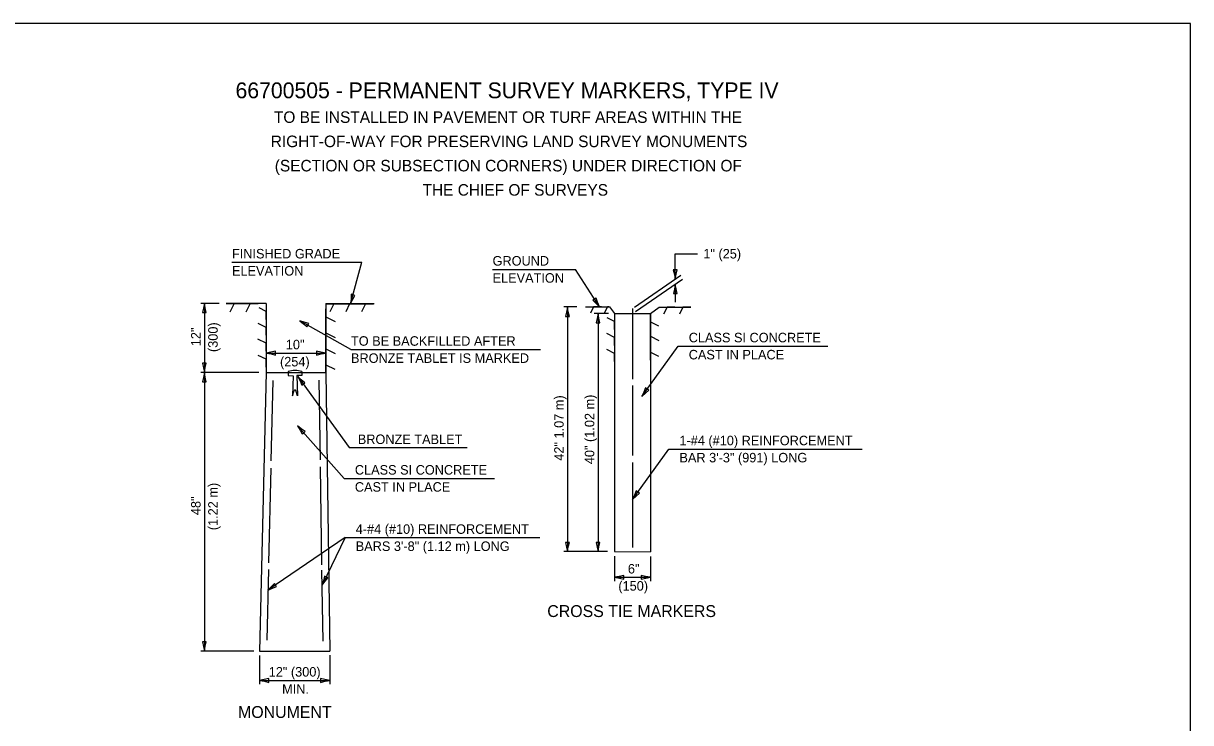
# Model space of a CAD drawing. Extents: x 2262270 to 2262900, y -3123428 to -3123028.
# Drawn here: x 2262570.3 to 2262900.2, y -3123225.5 to -3123027.9 of the extents above; entities that cross this region are included whole.
import ezdxf

# ---------------------------------------------------------------- set-up
doc = ezdxf.new("R2010")
doc.units = 0
for name, color, linetype in [('Default', 7, 'Continuous'), ('RD_Pr_Roadway_Dimensions', 7, 'Continuous'), ('RD_Pr_Roadway_Items', 7, 'Continuous'), ('RD_Pr_Roadway_Notes', 7, 'Continuous'), ('STG_Traffic_Control', 7, 'Continuous')]:
    doc.layers.add(name, color=color, linetype=linetype)

msp = doc.modelspace()

# ---------------------------------------------------------------- linework, layer by layer
at = {"layer": 'Default'}
msp.add_lwpolyline([(2262270.2, -3123427.93), (2262900.2, -3123427.93), (2262900.2, -3123027.93), (2262270.2, -3123027.93)], close=True, dxfattribs=at)
at = {"layer": 'RD_Pr_Roadway_Dimensions'}
for p, q in [((2262754.51, -3123100.17), (2262754.51, -3123093.02)), ((2262754.51, -3123093.02), (2262760.87, -3123093.02)), ((2262743.02, -3123108.11), (2262756.13, -3123099.06)), ((2262743.34, -3123109.34), (2262756.6, -3123100.18)), ((2262754.54, -3123101.63), (2262754.54, -3123106.67)), ((2262625.65, -3123107.06), (2262620.41, -3123107.06)), ((2262621.46, -3123107.03), (2262621.46, -3123126.59)), ((2262726.73, -3123108.07), (2262723.02, -3123108.07)), ((2262724.07, -3123108.17), (2262724.07, -3123177.21)), ((2262735.65, -3123109.91), (2262731.66, -3123109.91)), ((2262732.71, -3123109.91), (2262732.71, -3123177.21)), ((2262638.95, -3123121.11), (2262655.75, -3123121.11)), ((2262636.82, -3123126.59), (2262620.41, -3123126.59)), ((2262621.46, -3123126.59), (2262621.46, -3123205.3)), ((2262735.36, -3123177.21), (2262723.02, -3123177.21)), ((2262737.38, -3123178.5), (2262737.38, -3123185.52)), ((2262747.51, -3123178.56), (2262747.51, -3123185.52)), ((2262737.38, -3123184.47), (2262747.51, -3123184.47)), ((2262635.42, -3123205.3), (2262620.41, -3123205.3)), ((2262637.03, -3123206.57), (2262637.03, -3123214.65)), ((2262656.91, -3123206.45), (2262656.91, -3123214.65)), ((2262637.03, -3123213.6), (2262656.91, -3123213.6))]:
    msp.add_line(p, q, dxfattribs=at)
for points in [[(2262755.06, -3123097.56), (2262754.51, -3123097.56), (2262753.97, -3123097.56), (2262754.29, -3123098.86), (2262754.51, -3123100.17), (2262754.77, -3123098.78)], [(2262754, -3123104.24), (2262754.54, -3123104.24), (2262755.09, -3123104.24), (2262754.77, -3123102.94), (2262754.54, -3123101.63), (2262754.29, -3123103.02)], [(2262620.91, -3123109.64), (2262621.46, -3123109.64), (2262622.01, -3123109.64), (2262621.69, -3123108.33), (2262621.46, -3123107.03), (2262621.21, -3123108.42)], [(2262723.52, -3123110.78), (2262724.07, -3123110.78), (2262724.61, -3123110.78), (2262724.29, -3123109.47), (2262724.07, -3123108.17), (2262723.81, -3123109.56)], [(2262732.16, -3123112.52), (2262732.71, -3123112.52), (2262733.26, -3123112.52), (2262732.94, -3123111.21), (2262732.71, -3123109.91), (2262732.46, -3123111.3)], [(2262641.56, -3123121.65), (2262641.57, -3123121.11), (2262641.57, -3123120.56), (2262640.26, -3123120.88), (2262638.95, -3123121.11), (2262640.35, -3123121.36)], [(2262653.14, -3123120.56), (2262653.14, -3123121.11), (2262653.14, -3123121.65), (2262654.45, -3123121.33), (2262655.75, -3123121.11), (2262654.36, -3123120.86)], [(2262622.01, -3123123.97), (2262621.46, -3123123.97), (2262620.91, -3123123.97), (2262621.23, -3123125.28), (2262621.46, -3123126.59), (2262621.71, -3123125.19)], [(2262620.91, -3123129.2), (2262621.46, -3123129.2), (2262622.01, -3123129.2), (2262621.69, -3123127.89), (2262621.46, -3123126.59), (2262621.21, -3123127.98)], [(2262724.61, -3123174.6), (2262724.07, -3123174.6), (2262723.52, -3123174.6), (2262723.84, -3123175.91), (2262724.07, -3123177.21), (2262724.32, -3123175.82)], [(2262733.26, -3123174.6), (2262732.71, -3123174.6), (2262732.16, -3123174.6), (2262732.49, -3123175.91), (2262732.71, -3123177.21), (2262732.96, -3123175.82)], [(2262739.99, -3123185.02), (2262739.99, -3123184.47), (2262739.99, -3123183.92), (2262738.68, -3123184.24), (2262737.38, -3123184.47), (2262738.77, -3123184.72)], [(2262744.9, -3123183.92), (2262744.9, -3123184.47), (2262744.9, -3123185.02), (2262746.21, -3123184.69), (2262747.51, -3123184.47), (2262746.12, -3123184.22)], [(2262622.01, -3123202.69), (2262621.46, -3123202.69), (2262620.91, -3123202.69), (2262621.23, -3123204), (2262621.46, -3123205.3), (2262621.71, -3123203.91)], [(2262639.64, -3123214.15), (2262639.64, -3123213.6), (2262639.64, -3123213.05), (2262638.33, -3123213.37), (2262637.03, -3123213.6), (2262638.42, -3123213.85)], [(2262654.3, -3123213.05), (2262654.3, -3123213.6), (2262654.3, -3123214.15), (2262655.6, -3123213.82), (2262656.91, -3123213.6), (2262655.52, -3123213.35)]]:
    msp.add_lwpolyline(points, close=True, dxfattribs=at)
at = {"layer": 'RD_Pr_Roadway_Items'}
for p, q in [((2262638.88, -3123107.06), (2262627.61, -3123107.06)), ((2262638.88, -3123107.06), (2262638.88, -3123126.59)), ((2262655.75, -3123107.07), (2262655.75, -3123126.65)), ((2262669.45, -3123107.19), (2262655.75, -3123107.19)), ((2262729.2, -3123108.07), (2262735.91, -3123108.07)), ((2262735.91, -3123108.07), (2262737.38, -3123109.91)), ((2262742.44, -3123108.52), (2262742.44, -3123128.5)), ((2262747.51, -3123109.95), (2262749.95, -3123108.11)), ((2262749.95, -3123108.11), (2262757.09, -3123108.11)), ((2262737.38, -3123109.91), (2262737.38, -3123177.21)), ((2262737.38, -3123109.91), (2262747.51, -3123109.91)), ((2262747.51, -3123109.95), (2262747.51, -3123177.26)), ((2262638.88, -3123126.59), (2262637.03, -3123205.3)), ((2262639.01, -3123126.59), (2262655.75, -3123126.59)), ((2262655.75, -3123126.65), (2262656.91, -3123205.37)), ((2262640.8, -3123128.82), (2262640.27, -3123151.58)), ((2262646.36, -3123133.17), (2262646.83, -3123131.72)), ((2262647.8, -3123133.16), (2262647.34, -3123131.71)), ((2262653.81, -3123128.77), (2262654.15, -3123151.27)), ((2262742.44, -3123130.28), (2262742.44, -3123150.08)), ((2262640.22, -3123153.58), (2262639.59, -3123180.36)), ((2262654.18, -3123153.24), (2262654.58, -3123180.95)), ((2262742.44, -3123151.98), (2262742.44, -3123176.07)), ((2262737.38, -3123177.21), (2262747.51, -3123177.26)), ((2262639.55, -3123182.22), (2262639.07, -3123202.26)), ((2262654.6, -3123182.46), (2262654.9, -3123202.53)), ((2262637.03, -3123205.3), (2262656.91, -3123205.3))]:
    msp.add_line(p, q, dxfattribs=at)
for points in [[(2262627.61, -3123107.06), (2262632.12, -3123107.06), (2262629.86, -3123107.06), (2262628.63, -3123109.52)], [(2262632.12, -3123107.06), (2262636.63, -3123107.06), (2262634.37, -3123107.06), (2262633.15, -3123109.5)], [(2262638.88, -3123107.06), (2262638.88, -3123111.57), (2262638.88, -3123109.31), (2262636.91, -3123108.33)], [(2262655.75, -3123107.19), (2262660.27, -3123107.19), (2262658.01, -3123107.19), (2262656.88, -3123109.46)], [(2262655.75, -3123113.12), (2262655.75, -3123108.6), (2262655.75, -3123110.86), (2262658.41, -3123112.19)], [(2262660.27, -3123107.19), (2262664.78, -3123107.19), (2262662.52, -3123107.19), (2262661.41, -3123109.42)], [(2262664.78, -3123107.19), (2262669.29, -3123107.19), (2262667.04, -3123107.19), (2262665.89, -3123109.48)], [(2262729.2, -3123108.07), (2262733.71, -3123108.07), (2262731.45, -3123108.07), (2262730.57, -3123109.85)], [(2262735.89, -3123108.07), (2262735.35, -3123108.07), (2262734.46, -3123109.86)], [(2262749.95, -3123108.11), (2262754.46, -3123108.11), (2262752.21, -3123108.11), (2262751.23, -3123110.07)], [(2262754.46, -3123108.11), (2262758.98, -3123108.11), (2262756.72, -3123108.11), (2262755.72, -3123110.12)], [(2262638.88, -3123111.57), (2262638.88, -3123116.08), (2262638.88, -3123113.83), (2262636.67, -3123112.72)], [(2262737.38, -3123109.91), (2262737.38, -3123114.42), (2262737.38, -3123112.17), (2262735.27, -3123111.11)], [(2262747.51, -3123114.49), (2262747.51, -3123109.97), (2262747.51, -3123112.23), (2262749.78, -3123113.36)], [(2262655.75, -3123117.63), (2262655.75, -3123113.12), (2262655.75, -3123115.37), (2262658.38, -3123116.68)], [(2262737.38, -3123114.42), (2262737.38, -3123118.94), (2262737.38, -3123116.68), (2262735.24, -3123115.61)], [(2262747.51, -3123118.6), (2262747.51, -3123114.08), (2262747.51, -3123116.34), (2262749.87, -3123117.52)], [(2262638.88, -3123116.08), (2262638.88, -3123120.6), (2262638.88, -3123118.34), (2262636.59, -3123117.19)], [(2262655.75, -3123122.14), (2262655.75, -3123117.63), (2262655.75, -3123119.88), (2262658.45, -3123121.23)], [(2262747.51, -3123123.11), (2262747.51, -3123118.6), (2262747.51, -3123120.85), (2262749.81, -3123122.01)], [(2262638.88, -3123120.6), (2262638.88, -3123125.11), (2262638.88, -3123122.85), (2262636.66, -3123121.74)], [(2262737.38, -3123118.94), (2262737.38, -3123123.45), (2262737.38, -3123121.19), (2262735.18, -3123120.09)], [(2262655.75, -3123126.65), (2262655.75, -3123122.14), (2262655.75, -3123124.4), (2262658.34, -3123125.68)], [(2262645.16, -3123126.34), (2262645.14, -3123127.48), (2262646.59, -3123127.49), (2262646.36, -3123133.17)], [(2262649.01, -3123126.33), (2262649.03, -3123127.47), (2262647.58, -3123127.48), (2262647.8, -3123133.16)]]:
    msp.add_lwpolyline(points, dxfattribs=at)
for centre, radius, start, end in [((2262647.1, -3123132.5), 6.46, 72.8039, 107.4945), ((2262647.08, -3123131.83), 0.276, 25.3314, 155.6279)]:
    msp.add_arc(centre, radius, start, end, dxfattribs=at)
at = {"layer": 'RD_Pr_Roadway_Notes'}
for p, q in [((2262629.26, -3123095.43), (2262665.92, -3123095.43)), ((2262662.8, -3123107.17), (2262665.92, -3123095.43)), ((2262702.91, -3123097.45), (2262726.32, -3123097.45)), ((2262733.13, -3123108.03), (2262726.32, -3123097.45)), ((2262662.89, -3123120.11), (2262648.4, -3123111.95)), ((2262662.89, -3123120.11), (2262716.44, -3123120.11)), ((2262745.07, -3123133.39), (2262755.35, -3123119.13)), ((2262755.35, -3123119.13), (2262797.66, -3123119.13)), ((2262647.91, -3123127.7), (2262662.36, -3123147.77)), ((2262660.99, -3123156.51), (2262647.82, -3123141.65)), ((2262662.36, -3123147.77), (2262695.73, -3123147.77)), ((2262742.45, -3123162.48), (2262752.73, -3123148.23)), ((2262752.73, -3123148.23), (2262807.35, -3123148.23)), ((2262660.99, -3123156.51), (2262703.47, -3123156.51)), ((2262661.24, -3123173.26), (2262639.41, -3123188.11)), ((2262661.24, -3123173.26), (2262654.77, -3123186.71)), ((2262661.24, -3123173.26), (2262716.25, -3123173.26))]:
    msp.add_line(p, q, dxfattribs=at)
for points in [[(2262664, -3123104.79), (2262663.47, -3123104.64), (2262662.94, -3123104.5), (2262662.91, -3123105.85), (2262662.8, -3123107.17), (2262663.4, -3123105.89)], [(2262732.17, -3123105.54), (2262731.71, -3123105.83), (2262731.25, -3123106.13), (2262732.23, -3123107.06), (2262733.13, -3123108.03), (2262732.58, -3123106.72)], [(2262650.41, -3123113.71), (2262650.68, -3123113.23), (2262650.95, -3123112.75), (2262649.65, -3123112.39), (2262648.4, -3123111.95), (2262649.49, -3123112.85)], [(2262649, -3123130.14), (2262649.44, -3123129.82), (2262649.88, -3123129.5), (2262648.86, -3123128.63), (2262647.91, -3123127.7), (2262648.52, -3123128.98)], [(2262747.04, -3123131.59), (2262746.6, -3123131.27), (2262746.15, -3123130.95), (2262745.65, -3123132.19), (2262745.07, -3123133.39), (2262746.09, -3123132.4)], [(2262649.14, -3123143.96), (2262649.55, -3123143.6), (2262649.96, -3123143.24), (2262648.86, -3123142.47), (2262647.82, -3123141.65), (2262648.56, -3123142.86)], [(2262649.14, -3123143.96), (2262649.55, -3123143.6), (2262649.96, -3123143.24), (2262648.86, -3123142.47), (2262647.82, -3123141.65), (2262648.56, -3123142.86)], [(2262744.42, -3123160.68), (2262743.98, -3123160.36), (2262743.53, -3123160.04), (2262743.03, -3123161.29), (2262742.45, -3123162.48), (2262743.47, -3123161.5)], [(2262656.39, -3123184.6), (2262655.9, -3123184.36), (2262655.41, -3123184.12), (2262655.13, -3123185.44), (2262654.77, -3123186.71), (2262655.6, -3123185.57)], [(2262641.88, -3123187.09), (2262641.57, -3123186.64), (2262641.27, -3123186.19), (2262640.37, -3123187.19), (2262639.41, -3123188.11), (2262640.71, -3123187.54)]]:
    msp.add_lwpolyline(points, close=True, dxfattribs=at)
at = {"layer": 'STG_Traffic_Control'}
for p, q in [((2262638.88, -3123107.06), (2262627.61, -3123107.06)), ((2262634.46, -3123107.06), (2262627.61, -3123107.06)), ((2262638.88, -3123107.06), (2262634.72, -3123107.06)), ((2262638.88, -3123107.06), (2262638.88, -3123126.59)), ((2262638.88, -3123107.06), (2262638.88, -3123126.59)), ((2262655.75, -3123107.07), (2262655.75, -3123126.65)), ((2262655.75, -3123107.07), (2262655.75, -3123126.65)), ((2262655.75, -3123107.07), (2262655.75, -3123126.65)), ((2262655.75, -3123107.07), (2262655.75, -3123126.65)), ((2262655.75, -3123107.07), (2262655.75, -3123126.65)), ((2262655.75, -3123107.07), (2262655.75, -3123126.65)), ((2262655.75, -3123107.07), (2262655.75, -3123126.65)), ((2262655.75, -3123107.07), (2262655.75, -3123111.5)), ((2262669.45, -3123107.19), (2262655.75, -3123107.19)), ((2262669.45, -3123107.19), (2262655.75, -3123107.19)), ((2262669.45, -3123107.19), (2262655.75, -3123107.19)), ((2262729.2, -3123108.07), (2262735.91, -3123108.07)), ((2262749.95, -3123108.11), (2262757.09, -3123108.11)), ((2262655.75, -3123111.57), (2262655.75, -3123126.65)), ((2262737.38, -3123109.91), (2262737.38, -3123177.21)), ((2262747.51, -3123109.95), (2262747.51, -3123177.26))]:
    msp.add_line(p, q, dxfattribs=at)

# ---------------------------------------------------------------- texts
at = {"layer": 'RD_Pr_Roadway_Dimensions'}
for s, p in [('1" (25)', (2262762.48, -3123094.37)), ('10"', (2262644.48, -3123120.03)), ('(254)', (2262642.83, -3123124.87)), ('6"', (2262741.15, -3123183.39)), ('(150)', (2262738.46, -3123188.23)), ('12" (300)', (2262639.64, -3123212.52)), ('MIN.', (2262643.43, -3123217.36))]:
    msp.add_text(s, height=2.688, dxfattribs=at).set_placement(p)
for s, p in [('12"', (2262620.39, -3123119.16)), ('(300)', (2262625.23, -3123120.81)), ('42" 1.07 m)', (2262723.02, -3123151.5)), ('40" (1.02 m)', (2262731.66, -3123152.5)), ('(1.22 m)', (2262625.23, -3123171.15)), ('48"', (2262620.39, -3123166.9))]:
    msp.add_text(s, height=2.688, rotation=90, dxfattribs=at).set_placement(p)
at = {"layer": 'RD_Pr_Roadway_Notes'}
for s, height, p in [('66700505 - PERMANENT SURVEY MARKERS, TYPE IV', 4.48, (2262630.26, -3123049.1)), ('TO BE INSTALLED IN PAVEMENT OR TURF AREAS WITHIN THE', 3.2667, (2262641.11, -3123056.06)), ('RIGHT-OF-WAY FOR PRESERVING LAND SURVEY MONUMENTS', 3.2667, (2262640.21, -3123062.91)), ('(SECTION OR SUBSECTION CORNERS) UNDER DIRECTION OF', 3.2667, (2262641.35, -3123069.77)), ('THE CHIEF OF SURVEYS', 3.2667, (2262683.11, -3123076.62)), ('FINISHED GRADE', 2.688, (2262629.26, -3123094.36)), ('GROUND', 2.688, (2262702.91, -3123096.38)), ('ELEVATION', 2.688, (2262629.26, -3123099.2)), ('ELEVATION', 2.688, (2262702.91, -3123101.21)), ('CLASS SI CONCRETE', 2.688, (2262758.35, -3123118.06)), ('TO BE BACKFILLED AFTER', 2.688, (2262662.89, -3123119.03)), ('BRONZE TABLET IS MARKED', 2.688, (2262662.89, -3123123.87)), ('CAST IN PLACE', 2.688, (2262758.35, -3123122.89)), ('BRONZE TABLET', 2.688, (2262664.82, -3123146.8)), ('1-#4 (#10) REINFORCEMENT', 2.688, (2262755.72, -3123147.15)), ('BAR 3\'-3" (991) LONG', 2.688, (2262755.72, -3123151.99)), ('CLASS SI CONCRETE', 2.688, (2262663.99, -3123155.44)), ('CAST IN PLACE', 2.688, (2262663.99, -3123160.27)), ('4-#4 (#10) REINFORCEMENT', 2.688, (2262664.23, -3123172.18)), ('BARS 3\'-8" (1.12 m) LONG', 2.688, (2262664.23, -3123177.02)), ('CROSS TIE MARKERS', 3.36, (2262718.37, -3123195.69)), ('MONUMENT', 3.36, (2262630.97, -3123224.21))]:
    msp.add_text(s, height=height, dxfattribs=at).set_placement(p)

doc.saveas('drawing.dxf')
